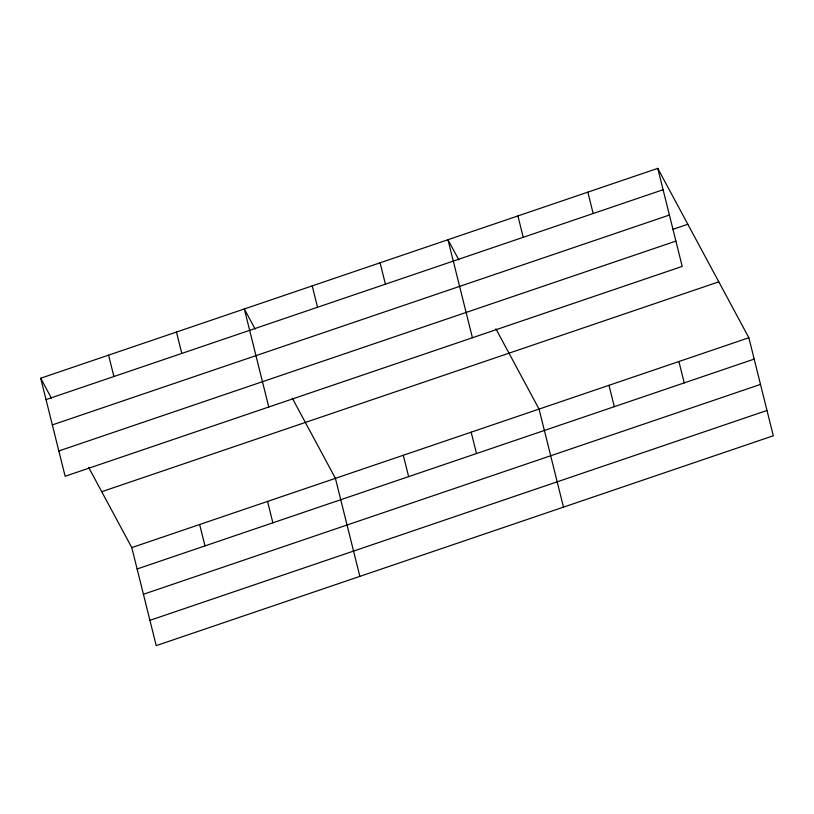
<?xml version="1.0" encoding="UTF-8"?>
<svg xmlns="http://www.w3.org/2000/svg" width="814" height="814" viewBox="0 0 814 814"><rect width="100%" height="100%" fill="white"/><g stroke="black" fill="none" stroke-linecap="round" stroke-linejoin="round"><path stroke-width="1.22" d="M657.773 168.366L682.213 266.402L65.14 476.261L40.7 378.225L657.773 168.366L748.86 337.739L773.3 435.775L156.227 645.634L131.787 547.598L88.624 467.348M46.032 399.603L663.105 189.733M52.34 424.898L669.413 215.038M672.425 229.497L687.83 224.257M58.832 450.966L675.905 241.097M101.73 491.707L718.803 281.837M131.787 547.598L748.86 337.739M137.118 568.976L754.181 359.106M143.417 594.271L760.49 384.412M149.918 620.339L766.991 410.47M458.791 259.839L447.965 239.713L472.415 337.759M495.889 328.836L539.051 409.086L563.491 507.132M255.158 329.09L244.332 308.974L268.773 407.01M292.257 398.087L335.419 478.347L359.859 576.383M40.7 378.225L51.516 398.351M678.917 361.518L684.248 382.895M587.84 192.145L593.162 213.522M608.984 385.307L614.316 406.685M517.908 215.934L523.229 237.312M471.174 432.173L476.505 453.551M380.087 262.8L385.419 284.178M403.296 455.26L408.628 476.638M312.21 285.887L317.541 307.265M267.541 501.434L272.873 522.802M176.455 332.061L181.787 353.429M199.664 524.511L204.996 545.889M108.577 355.138L113.909 376.516"/></g></svg>
